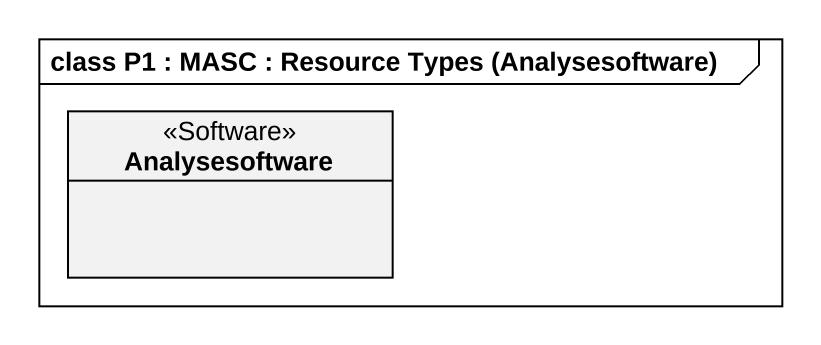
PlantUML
@startuml
mainframe class P1 : MASC : Resource Types (Analysesoftware)
hide circle
hide empty members
class Analysesoftware <<Software>>
@enduml
